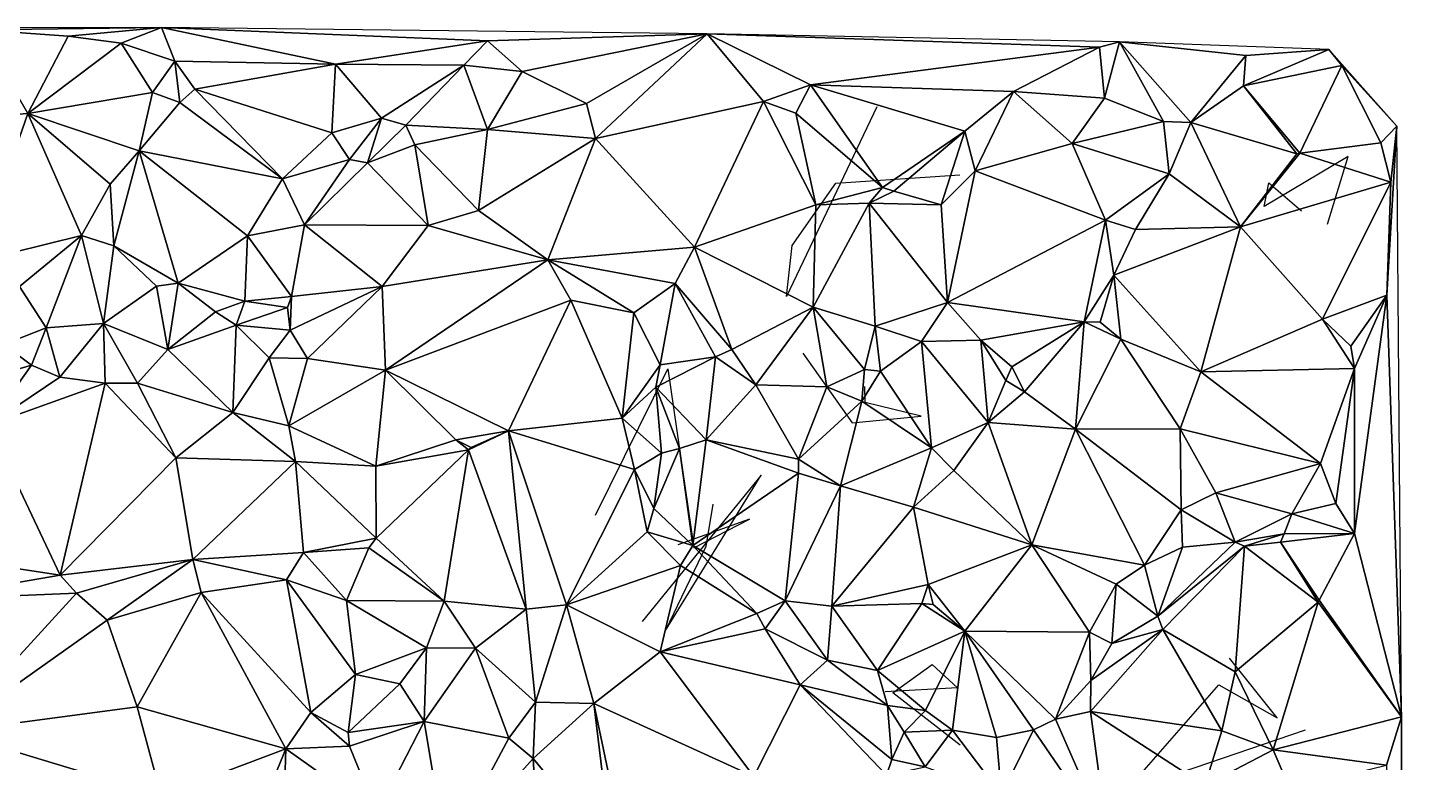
# Model space of a CAD drawing. Header units: metres. Extents: x -15.5 to 15, y -15.7 to 15.
# Drawn here: x 1.36 to 15, y 7.73 to 14.99 of the extents above; entities that cross this region are included whole.
import ezdxf

# ---------------------------------------------------------------- set-up
doc = ezdxf.new("R2010")
doc.units = ezdxf.units.M
doc.layers.add('CRACKS', color=1, linetype='Continuous')
doc.layers.add('STREET_MESH', color=7, linetype='Continuous')

msp = doc.modelspace()

# ---------------------------------------------------------------- linework, layer by layer
at = {"layer": 'CRACKS'}
for points in [[(9.744, 14.206, 0.1), (8.853, 12.334, 0.1), (8.91, 12.837, 0.1), (9.34, 13.451, 0.1), (10.564, 13.536, 0.1)], [(14.196, 13.048, 0.1), (14.401, 13.716, 0.1), (13.572, 13.223, 0.1), (13.617, 13.456, 0.1), (13.941, 13.18, 0.1)], [(9.014, 11.773, 0.1), (9.503, 11.083, 0.1), (10.183, 11.15, 0.1), (9.629, 11.286, 0.1), (9.628, 11.442, 0.1)], [(6.965, 10.172, 0.1), (7.681, 11.617, 0.1), (7.937, 9.85, 0.1), (8.487, 10.133, 0.1), (7.779, 9.878, 0.1)], [(8.126, 10.281, 0.1), (8.055, 9.861, 0.1), (7.659, 9.031, 0.1), (8.604, 10.566, 0.1), (7.428, 9.122, 0.1)], [(13.977, 8.047, 0.1), (12.201, 7.443, 0.1), (13.125, 8.497, 0.1), (13.699, 8.169, 0.1), (13.229, 8.758, 0.1)], [(10.568, 7.901, 0.1), (9.903, 8.417, 0.1), (10.292, 8.697, 0.1), (10.542, 8.466, 0.1), (9.827, 8.426, 0.1)]]:
    msp.add_polyline3d(points, dxfattribs=at)
at = {"layer": 'STREET_MESH'}
for points in [[(-6.72, 14.978), (0.881, 14.967), (2.679, 14.99)], [(0.881, 14.967), (1.757, 14.904), (2.679, 14.99)], [(1.358, 14.141), (1.757, 14.904), (0.881, 14.967)], [(0.947, 14.111), (1.358, 14.141), (0.881, 14.967)], [(1.757, 14.904), (1.358, 14.141), (2.28, 14.836)], [(1.757, 14.904), (2.28, 14.836), (2.679, 14.99)], [(2.28, 14.836), (2.812, 14.658), (2.679, 14.99)], [(2.812, 14.658), (4.398, 14.627), (2.679, 14.99)], [(4.398, 14.627), (5.898, 14.859), (2.679, 14.99)], [(5.898, 14.859), (8.07, 14.928), (2.679, 14.99)], [(5.898, 14.859), (6.241, 14.557), (8.07, 14.928)], [(6.241, 14.557), (6.876, 14.239), (8.07, 14.928)], [(8.07, 14.928), (6.876, 14.239), (6.966, 13.895)], [(8.626, 14.259), (8.07, 14.928), (6.966, 13.895)], [(11.945, 14.796), (8.07, 14.928), (9.09, 14.425)], [(8.07, 14.928), (8.626, 14.259), (9.09, 14.425)], [(11.945, 14.796), (12.143, 14.848), (8.07, 14.928)], [(1.358, 14.141), (2.59, 14.348), (2.28, 14.836)], [(2.28, 14.836), (2.59, 14.348), (2.812, 14.658)], [(5.665, 14.617), (5.898, 14.859), (4.398, 14.627)], [(6.241, 14.557), (5.898, 14.859), (5.665, 14.617)], [(11.094, 14.36), (11.945, 14.796), (9.09, 14.425)], [(11.945, 14.796), (11.094, 14.36), (11.994, 14.293)], [(12.143, 14.848), (11.945, 14.796), (11.994, 14.293)], [(12.577, 14.061), (12.143, 14.848), (11.994, 14.293)], [(12.143, 14.848), (13.39, 14.715), (14.212, 14.774)], [(13.39, 14.715), (12.143, 14.848), (12.849, 14.052)], [(12.143, 14.848), (12.577, 14.061), (12.849, 14.052)], [(13.368, 14.415), (14.34, 14.615), (14.212, 14.774)], [(13.39, 14.715), (13.368, 14.415), (14.212, 14.774)], [(14.34, 14.615), (14.881, 14.015), (14.212, 14.774)], [(2.59, 14.348), (2.859, 14.249), (2.812, 14.658)], [(2.812, 14.658), (3.008, 14.381), (4.398, 14.627)], [(2.812, 14.658), (2.859, 14.249), (3.008, 14.381)], [(3.008, 14.381), (4.363, 13.951), (4.398, 14.627)], [(4.363, 13.951), (4.852, 14.094), (4.398, 14.627)], [(4.852, 14.094), (5.665, 14.617), (4.398, 14.627)], [(4.852, 14.094), (5.092, 14.026), (5.665, 14.617)], [(5.092, 14.026), (5.898, 13.983), (5.665, 14.617)], [(5.898, 13.983), (6.241, 14.557), (5.665, 14.617)], [(13.368, 14.415), (13.39, 14.715), (12.849, 14.052)], [(13.368, 14.415), (13.924, 13.749), (14.34, 14.615)], [(13.924, 13.749), (14.723, 13.85), (14.34, 14.615)], [(14.34, 14.615), (14.723, 13.85), (14.881, 14.015)], [(6.241, 14.557), (5.898, 13.983), (6.876, 14.239)], [(2.59, 14.348), (1.358, 14.141), (2.457, 13.771)], [(2.859, 14.249), (2.59, 14.348), (2.457, 13.771)], [(2.859, 14.249), (3.873, 13.496), (3.008, 14.381)], [(3.873, 13.496), (4.363, 13.951), (3.008, 14.381)], [(8.626, 14.259), (8.946, 14.143), (9.09, 14.425)], [(8.946, 14.143), (9.803, 13.409), (9.09, 14.425)], [(10.615, 13.965), (11.094, 14.36), (9.09, 14.425)], [(9.803, 13.409), (10.615, 13.965), (9.09, 14.425)], [(11.094, 14.36), (10.615, 13.965), (10.717, 13.576)], [(11.094, 14.36), (10.717, 13.576), (11.676, 13.846)], [(11.994, 14.293), (11.094, 14.36), (11.676, 13.846)], [(13.896, 13.743), (13.368, 14.415), (12.849, 14.052)], [(13.896, 13.743), (13.924, 13.749), (13.368, 14.415)], [(3.873, 13.496), (2.859, 14.249), (2.457, 13.771)], [(6.876, 14.239), (5.898, 13.983), (6.966, 13.895)], [(7.945, 12.819), (8.626, 14.259), (6.966, 13.895)], [(8.626, 14.259), (7.945, 12.819), (9.144, 13.238)], [(8.946, 14.143), (8.626, 14.259), (9.144, 13.238)], [(12.577, 14.061), (11.994, 14.293), (11.676, 13.846)], [(0.849, 12.679), (1.887, 12.936), (1.358, 14.141)], [(0.947, 14.111), (0.849, 12.679), (1.358, 14.141)], [(1.358, 14.141), (2.17, 13.444), (2.457, 13.771)], [(1.887, 12.936), (2.17, 13.444), (1.358, 14.141)], [(4.537, 13.687), (4.852, 14.094), (4.363, 13.951)], [(4.852, 14.094), (4.537, 13.687), (4.714, 13.654)], [(5.092, 14.026), (4.852, 14.094), (4.714, 13.654)], [(9.803, 13.409), (8.946, 14.143), (9.144, 13.238)], [(12.632, 13.545), (12.577, 14.061), (11.676, 13.846)], [(12.577, 14.061), (12.632, 13.545), (12.849, 14.052)], [(12.632, 13.545), (13.339, 13.02), (12.849, 14.052)], [(13.339, 13.02), (13.896, 13.743), (12.849, 14.052)], [(3.873, 13.496), (4.537, 13.687), (4.363, 13.951)], [(5.182, 13.832), (5.092, 14.026), (4.714, 13.654)], [(5.092, 14.026), (5.182, 13.832), (5.898, 13.983)], [(5.898, 13.983), (5.182, 13.832), (5.811, 13.181)], [(5.898, 13.983), (5.811, 13.181), (6.966, 13.895)], [(9.803, 13.409), (9.913, 13.374), (10.615, 13.965)], [(9.913, 13.374), (10.381, 13.238), (10.615, 13.965)], [(10.615, 13.965), (10.381, 13.238), (10.717, 13.576)], [(14.723, 13.85), (14.822, 13.462), (14.881, 14.015)], [(14.785, 12.347), (14.93, 8.181), (14.881, 14.015)], [(14.822, 13.462), (14.785, 12.347), (14.881, 14.015)], [(5.182, 13.832), (4.714, 13.654), (5.314, 13.033)], [(5.811, 13.181), (5.182, 13.832), (5.314, 13.033)], [(5.811, 13.181), (6.496, 12.694), (6.966, 13.895)], [(6.496, 12.694), (7.945, 12.819), (6.966, 13.895)], [(10.717, 13.576), (12.004, 13.088), (11.676, 13.846)], [(12.004, 13.088), (12.632, 13.545), (11.676, 13.846)], [(13.924, 13.749), (14.822, 13.462), (14.723, 13.85)], [(2.17, 13.444), (2.207, 12.835), (2.457, 13.771)], [(2.207, 12.835), (2.845, 12.464), (2.457, 13.771)], [(2.845, 12.464), (3.528, 12.933), (2.457, 13.771)], [(3.528, 12.933), (3.873, 13.496), (2.457, 13.771)], [(4.09, 13.04), (4.537, 13.687), (3.873, 13.496)], [(4.537, 13.687), (4.09, 13.04), (4.714, 13.654)], [(4.714, 13.654), (4.09, 13.04), (5.314, 13.033)], [(13.924, 13.749), (13.896, 13.743), (13.339, 13.02)], [(14.822, 13.462), (13.924, 13.749), (13.339, 13.02)], [(10.381, 13.238), (10.444, 12.272), (10.717, 13.576)], [(10.444, 12.272), (12.004, 13.088), (10.717, 13.576)], [(12.301, 12.994), (12.632, 13.545), (12.004, 13.088)], [(12.632, 13.545), (12.301, 12.994), (13.339, 13.02)], [(2.207, 12.835), (2.17, 13.444), (1.887, 12.936)], [(4.09, 13.04), (3.873, 13.496), (3.528, 12.933)], [(9.67, 13.256), (9.803, 13.409), (9.144, 13.238)], [(9.803, 13.409), (9.67, 13.256), (9.913, 13.374)], [(9.67, 13.256), (10.381, 13.238), (9.913, 13.374)], [(14.149, 12.109), (14.822, 13.462), (13.339, 13.02)], [(14.785, 12.347), (14.822, 13.462), (14.149, 12.109)], [(7.945, 12.819), (9.118, 12.227), (9.144, 13.238)], [(9.118, 12.227), (9.67, 13.256), (9.144, 13.238)], [(9.728, 12.039), (9.67, 13.256), (9.118, 12.227)], [(9.67, 13.256), (9.728, 12.039), (10.444, 12.272)], [(10.381, 13.238), (9.67, 13.256), (10.444, 12.272)], [(6.496, 12.694), (5.811, 13.181), (5.314, 13.033)], [(4.09, 13.04), (3.528, 12.933), (3.964, 12.333)], [(4.858, 12.433), (4.09, 13.04), (3.964, 12.333)], [(4.09, 13.04), (4.858, 12.433), (5.314, 13.033)], [(4.858, 12.433), (6.496, 12.694), (5.314, 13.033)], [(12.004, 13.088), (10.444, 12.272), (11.793, 12.082)], [(12.086, 12.542), (12.004, 13.088), (11.793, 12.082)], [(12.086, 12.542), (12.301, 12.994), (12.004, 13.088)], [(12.086, 12.542), (12.947, 11.59), (13.339, 13.02)], [(12.301, 12.994), (12.086, 12.542), (13.339, 13.02)], [(12.947, 11.59), (14.149, 12.109), (13.339, 13.02)], [(1.887, 12.936), (0.849, 12.679), (1.276, 12.432)], [(1.538, 12.023), (1.887, 12.936), (1.276, 12.432)], [(1.538, 12.023), (2.106, 12.066), (1.887, 12.936)], [(2.106, 12.066), (2.207, 12.835), (1.887, 12.936)], [(2.207, 12.835), (2.106, 12.066), (2.63, 12.434)], [(2.845, 12.464), (2.207, 12.835), (2.63, 12.434)], [(2.845, 12.464), (3.502, 12.286), (3.528, 12.933)], [(3.528, 12.933), (3.502, 12.286), (3.964, 12.333)], [(6.496, 12.694), (4.858, 12.433), (4.893, 11.605)], [(6.496, 12.694), (4.893, 11.605), (6.721, 12.298)], [(7.945, 12.819), (6.496, 12.694), (7.752, 12.461)], [(7.346, 12.17), (6.496, 12.694), (6.721, 12.298)], [(6.496, 12.694), (7.346, 12.17), (7.752, 12.461)], [(7.945, 12.819), (7.752, 12.461), (8.313, 11.809)], [(9.118, 12.227), (7.945, 12.819), (8.313, 11.809)], [(1.121, 11.859), (1.538, 12.023), (1.276, 12.432)], [(2.106, 12.066), (2.741, 11.809), (2.63, 12.434)], [(2.741, 11.809), (2.845, 12.464), (2.63, 12.434)], [(2.741, 11.809), (3.211, 12.18), (2.845, 12.464)], [(3.211, 12.18), (3.502, 12.286), (2.845, 12.464)], [(3.951, 12), (4.858, 12.433), (3.964, 12.333)], [(3.951, 12), (4.122, 11.721), (4.858, 12.433)], [(4.858, 12.433), (4.122, 11.721), (4.893, 11.605)], [(7.346, 12.17), (7.606, 11.656), (7.752, 12.461)], [(7.606, 11.656), (8.152, 11.737), (7.752, 12.461)], [(7.752, 12.461), (8.152, 11.737), (8.313, 11.809)], [(11.951, 12.078), (12.086, 12.542), (11.793, 12.082)], [(11.951, 12.078), (12.155, 11.912), (12.086, 12.542)], [(12.086, 12.542), (12.155, 11.912), (12.947, 11.59)], [(3.502, 12.286), (3.211, 12.18), (3.416, 12.048)], [(3.925, 12.224), (3.502, 12.286), (3.416, 12.048)], [(3.502, 12.286), (3.925, 12.224), (3.964, 12.333)], [(3.925, 12.224), (3.951, 12), (3.964, 12.333)], [(6.721, 12.298), (4.893, 11.605), (6.107, 11.004)], [(7.228, 11.132), (6.721, 12.298), (6.107, 11.004)], [(7.228, 11.132), (7.346, 12.17), (6.721, 12.298)], [(14.429, 11.843), (14.785, 12.347), (14.149, 12.109)], [(14.785, 12.347), (14.429, 11.843), (14.464, 11.621)], [(14.785, 12.347), (14.463, 9.992), (14.93, 8.181)], [(14.463, 9.992), (14.785, 12.347), (14.464, 11.621)], [(3.211, 12.18), (2.741, 11.809), (3.416, 12.048)], [(3.951, 12), (3.925, 12.224), (3.416, 12.048)], [(7.606, 11.656), (7.346, 12.17), (7.228, 11.132)], [(8.551, 11.46), (9.118, 12.227), (8.313, 11.809)], [(8.551, 11.46), (9.253, 11.44), (9.118, 12.227)], [(9.253, 11.44), (9.624, 11.61), (9.118, 12.227)], [(9.624, 11.61), (9.728, 12.039), (9.118, 12.227)], [(9.728, 12.039), (10.187, 11.887), (10.444, 12.272)], [(10.187, 11.887), (10.774, 11.901), (10.444, 12.272)], [(10.444, 12.272), (10.774, 11.901), (11.793, 12.082)], [(1.538, 12.023), (1.121, 11.859), (1.395, 11.655)], [(1.673, 11.537), (1.538, 12.023), (1.395, 11.655)], [(1.538, 12.023), (1.673, 11.537), (2.106, 12.066)], [(2.106, 12.066), (1.673, 11.537), (2.121, 11.475)], [(2.106, 12.066), (2.121, 11.475), (2.442, 11.477)], [(2.741, 11.809), (2.106, 12.066), (2.442, 11.477)], [(2.741, 11.809), (3.383, 11.187), (3.416, 12.048)], [(3.383, 11.187), (3.743, 11.726), (3.416, 12.048)], [(3.743, 11.726), (3.951, 12), (3.416, 12.048)], [(9.728, 12.039), (9.624, 11.61), (9.781, 11.595)], [(10.187, 11.887), (9.728, 12.039), (9.781, 11.595)], [(10.774, 11.901), (11.079, 11.639), (11.793, 12.082)], [(11.079, 11.639), (11.205, 11.39), (11.793, 12.082)], [(11.205, 11.39), (11.707, 11.021), (11.793, 12.082)], [(11.707, 11.021), (12.155, 11.912), (11.793, 12.082)], [(12.155, 11.912), (11.951, 12.078), (11.793, 12.082)], [(14.464, 11.621), (14.149, 12.109), (12.947, 11.59)], [(14.429, 11.843), (14.149, 12.109), (14.464, 11.621)], [(3.951, 12), (3.743, 11.726), (4.122, 11.721)], [(10.284, 10.839), (10.187, 11.887), (9.781, 11.595)], [(10.774, 11.901), (10.187, 11.887), (10.846, 11.087)], [(10.187, 11.887), (10.284, 10.839), (10.846, 11.087)], [(11.02, 11.504), (10.774, 11.901), (10.846, 11.087)], [(10.774, 11.901), (11.02, 11.504), (11.079, 11.639)], [(12.155, 11.912), (11.707, 11.021), (12.743, 11.025)], [(12.155, 11.912), (12.743, 11.025), (12.947, 11.59)], [(1.121, 11.859), (0.73, 11.46), (1.395, 11.655)], [(3.383, 11.187), (2.741, 11.809), (2.442, 11.477)], [(7.561, 11.437), (8.059, 10.916), (8.152, 11.737)], [(7.606, 11.656), (7.561, 11.437), (8.152, 11.737)], [(8.152, 11.737), (8.059, 10.916), (8.551, 11.46)], [(8.152, 11.737), (8.551, 11.46), (8.313, 11.809)], [(1.395, 11.655), (0.73, 11.46), (0.972, 11.064)], [(1.673, 11.537), (1.395, 11.655), (0.972, 11.064)], [(3.743, 11.726), (3.383, 11.187), (3.935, 11.056)], [(4.122, 11.721), (3.743, 11.726), (3.935, 11.056)], [(4.122, 11.721), (3.935, 11.056), (4.893, 11.605)], [(4.893, 11.605), (3.935, 11.056), (4.796, 10.657)], [(5.585, 10.918), (4.893, 11.605), (4.796, 10.657)], [(4.893, 11.605), (5.585, 10.918), (6.107, 11.004)], [(7.561, 11.437), (7.606, 11.656), (7.228, 11.132)], [(9.624, 11.61), (9.253, 11.44), (9.598, 11.299)], [(9.781, 11.595), (9.624, 11.61), (9.598, 11.299)], [(10.284, 10.839), (9.781, 11.595), (9.598, 11.299)], [(11.02, 11.504), (11.205, 11.39), (11.079, 11.639)], [(14.127, 10.684), (14.464, 11.621), (12.947, 11.59)], [(14.127, 10.684), (14.279, 10.287), (14.464, 11.621)], [(14.279, 10.287), (14.463, 9.992), (14.464, 11.621)], [(1.673, 11.537), (0.972, 11.064), (2.121, 11.475)], [(0.972, 11.064), (1.678, 9.579), (2.121, 11.475)], [(2.121, 11.475), (1.678, 9.579), (2.821, 10.739)], [(2.121, 11.475), (2.821, 10.739), (2.442, 11.477)], [(2.821, 10.739), (3.383, 11.187), (2.442, 11.477)], [(8.551, 11.46), (8.059, 10.916), (8.97, 10.725)], [(9.253, 11.44), (8.551, 11.46), (8.97, 10.725)], [(11.205, 11.39), (11.02, 11.504), (10.846, 11.087)], [(12.743, 11.025), (14.127, 10.684), (12.947, 11.59)], [(7.617, 10.786), (7.561, 11.437), (7.228, 11.132)], [(7.797, 10.831), (8.059, 10.916), (7.561, 11.437)], [(7.617, 10.786), (7.797, 10.831), (7.561, 11.437)], [(9.253, 11.44), (8.97, 10.725), (9.598, 11.299)], [(11.707, 11.021), (11.205, 11.39), (10.846, 11.087)], [(4.002, 10.704), (3.383, 11.187), (2.821, 10.739)], [(3.383, 11.187), (4.002, 10.704), (3.935, 11.056)], [(8.97, 10.725), (9.386, 10.463), (9.598, 11.299)], [(9.386, 10.463), (10.284, 10.839), (9.598, 11.299)], [(0.512, 9.757), (1.678, 9.579), (0.972, 11.064)], [(3.935, 11.056), (4.002, 10.704), (4.796, 10.657)], [(7.351, 10.624), (7.228, 11.132), (6.107, 11.004)], [(7.351, 10.624), (7.617, 10.786), (7.228, 11.132)], [(10.284, 10.839), (10.505, 10.612), (10.846, 11.087)], [(10.846, 11.087), (10.505, 10.612), (11.277, 9.878)], [(11.707, 11.021), (10.846, 11.087), (11.277, 9.878)], [(5.712, 10.818), (5.585, 10.918), (4.796, 10.657)], [(5.585, 10.918), (5.739, 10.84), (6.107, 11.004)], [(5.712, 10.818), (5.739, 10.84), (5.585, 10.918)], [(5.712, 10.818), (6.28, 9.243), (6.107, 11.004)], [(5.739, 10.84), (5.712, 10.818), (6.107, 11.004)], [(6.28, 9.243), (6.679, 9.287), (6.107, 11.004)], [(6.679, 9.287), (7.351, 10.624), (6.107, 11.004)], [(8.059, 10.916), (7.797, 10.831), (7.929, 9.871)], [(8.97, 10.587), (8.059, 10.916), (7.929, 9.871)], [(8.059, 10.916), (8.97, 10.587), (8.97, 10.725)], [(12.388, 9.679), (11.707, 11.021), (11.277, 9.878)], [(12.743, 11.025), (11.707, 11.021), (12.753, 10.226)], [(11.707, 11.021), (12.388, 9.679), (12.753, 10.226)], [(13.095, 10.394), (12.743, 11.025), (12.753, 10.226)], [(13.095, 10.394), (14.127, 10.684), (12.743, 11.025)], [(4.8, 9.946), (5.712, 10.818), (4.796, 10.657)], [(5.712, 10.818), (4.8, 9.946), (5.471, 9.324)], [(6.28, 9.243), (5.712, 10.818), (5.471, 9.324)], [(7.617, 10.786), (7.351, 10.624), (7.543, 10.239)], [(7.797, 10.831), (7.543, 10.239), (7.929, 9.871)], [(7.797, 10.831), (7.617, 10.786), (7.543, 10.239)], [(10.284, 10.839), (9.386, 10.463), (10.107, 10.25)], [(10.505, 10.612), (10.284, 10.839), (10.107, 10.25)], [(2.821, 10.739), (1.678, 9.579), (2.987, 9.734)], [(4.002, 10.704), (2.821, 10.739), (2.987, 9.734)], [(4.081, 9.802), (4.002, 10.704), (2.987, 9.734)], [(4.002, 10.704), (4.8, 9.946), (4.796, 10.657)], [(4.8, 9.946), (4.002, 10.704), (4.081, 9.802)], [(8.97, 10.587), (9.386, 10.463), (8.97, 10.725)], [(13.095, 10.394), (13.844, 10.185), (14.127, 10.684)], [(13.844, 10.185), (14.279, 10.287), (14.127, 10.684)], [(7.478, 10.006), (7.351, 10.624), (6.679, 9.287)], [(7.543, 10.239), (7.351, 10.624), (7.478, 10.006)], [(8.84, 9.327), (8.97, 10.587), (7.929, 9.871)], [(9.386, 10.463), (8.97, 10.587), (8.84, 9.327)], [(11.277, 9.878), (10.505, 10.612), (10.107, 10.25)], [(9.386, 10.463), (8.84, 9.327), (9.3, 9.272)], [(10.107, 10.25), (9.386, 10.463), (9.3, 9.272)], [(13.286, 9.907), (13.095, 10.394), (12.753, 10.226)], [(13.286, 9.907), (13.844, 10.185), (13.095, 10.394)], [(7.543, 10.239), (7.478, 10.006), (7.929, 9.871)], [(10.252, 9.487), (10.107, 10.25), (9.3, 9.272)], [(10.252, 9.487), (11.277, 9.878), (10.107, 10.25)], [(14.279, 10.287), (13.844, 10.185), (14.463, 9.992)], [(12.388, 9.679), (12.765, 9.856), (12.753, 10.226)], [(12.765, 9.856), (13.286, 9.907), (12.753, 10.226)], [(13.286, 9.907), (13.768, 9.988), (13.844, 10.185)], [(13.844, 10.185), (13.768, 9.988), (14.463, 9.992)], [(7.806, 9.674), (7.478, 10.006), (6.679, 9.287)], [(7.478, 10.006), (7.806, 9.674), (7.929, 9.871)], [(13.768, 9.988), (13.286, 9.907), (13.377, 9.865)], [(13.732, 9.904), (13.768, 9.988), (13.377, 9.865)], [(13.732, 9.904), (14.115, 9.333), (14.463, 9.992)], [(13.768, 9.988), (13.732, 9.904), (14.463, 9.992)], [(14.463, 9.992), (14.115, 9.333), (14.93, 8.181)], [(4.727, 9.85), (4.8, 9.946), (4.081, 9.802)], [(4.506, 9.33), (4.727, 9.85), (4.081, 9.802)], [(4.727, 9.85), (4.506, 9.33), (5.471, 9.324)], [(4.8, 9.946), (4.727, 9.85), (5.471, 9.324)], [(7.806, 9.674), (8.561, 9.202), (7.929, 9.871)], [(8.561, 9.202), (8.84, 9.327), (7.929, 9.871)], [(10.252, 9.487), (10.614, 9.027), (11.277, 9.878)], [(10.614, 9.027), (11.847, 9.017), (11.277, 9.878)], [(12.109, 9.49), (12.388, 9.679), (11.277, 9.878)], [(11.847, 9.017), (12.109, 9.49), (11.277, 9.878)], [(12.388, 9.679), (12.522, 9.175), (12.765, 9.856)], [(13.286, 9.907), (12.522, 9.175), (13.377, 9.865)], [(12.522, 9.175), (13.286, 9.907), (12.765, 9.856)], [(13.377, 9.865), (12.522, 9.175), (12.572, 9.041)], [(13.285, 8.624), (13.377, 9.865), (12.572, 9.041)], [(13.377, 9.865), (13.285, 8.624), (14.104, 9.311)], [(13.732, 9.904), (13.377, 9.865), (14.104, 9.311)], [(14.115, 9.333), (13.732, 9.904), (14.104, 9.311)], [(0.512, 9.757), (0.257, 9.335), (1.678, 9.579)], [(1.678, 9.579), (1.838, 9.4), (2.987, 9.734)], [(1.838, 9.4), (2.141, 9.134), (2.987, 9.734)], [(2.141, 9.134), (3.07, 9.408), (2.987, 9.734)], [(3.914, 9.533), (4.081, 9.802), (2.987, 9.734)], [(3.07, 9.408), (3.914, 9.533), (2.987, 9.734)], [(3.914, 9.533), (4.506, 9.33), (4.081, 9.802)], [(0.257, 9.335), (1.838, 9.4), (1.678, 9.579)], [(7.606, 8.823), (7.806, 9.674), (6.679, 9.287)], [(7.806, 9.674), (7.606, 8.823), (8.561, 9.202)], [(12.522, 9.175), (12.388, 9.679), (12.109, 9.49)], [(4.154, 8.221), (3.914, 9.533), (3.07, 9.408)], [(4.596, 8.598), (4.506, 9.33), (3.914, 9.533)], [(4.154, 8.221), (4.596, 8.598), (3.914, 9.533)], [(10.189, 9.3), (10.252, 9.487), (9.3, 9.272)], [(10.252, 9.487), (10.189, 9.3), (10.301, 9.289)], [(10.614, 9.027), (10.252, 9.487), (10.301, 9.289)], [(11.847, 9.017), (12.067, 8.905), (12.109, 9.49)], [(12.067, 8.905), (12.522, 9.175), (12.109, 9.49)], [(0.257, 9.335), (0.585, 8.03), (1.838, 9.4)], [(1.838, 9.4), (0.585, 8.03), (2.141, 9.134)], [(2.141, 9.134), (2.439, 8.278), (3.07, 9.408)], [(2.439, 8.278), (3.908, 7.864), (3.07, 9.408)], [(3.908, 7.864), (4.154, 8.221), (3.07, 9.408)], [(4.506, 9.33), (5.297, 8.861), (5.471, 9.324)], [(5.297, 8.861), (4.506, 9.33), (4.596, 8.598)], [(5.297, 8.861), (5.782, 8.857), (5.471, 9.324)], [(5.782, 8.857), (6.28, 9.243), (5.471, 9.324)], [(6.28, 9.243), (6.372, 8.324), (6.679, 9.287)], [(6.679, 9.287), (6.372, 8.324), (6.95, 8.31)], [(7.606, 8.823), (6.679, 9.287), (6.95, 8.31)], [(8.642, 9.05), (8.84, 9.327), (8.561, 9.202)], [(8.642, 9.05), (9.257, 8.74), (8.84, 9.327)], [(8.84, 9.327), (9.257, 8.74), (9.3, 9.272)], [(9.752, 8.636), (10.189, 9.3), (9.3, 9.272)], [(9.752, 8.636), (10.614, 9.027), (10.189, 9.3)], [(10.189, 9.3), (10.614, 9.027), (10.301, 9.289)], [(14.104, 9.311), (13.285, 8.624), (13.66, 7.854)], [(14.104, 9.311), (13.66, 7.854), (14.93, 8.181)], [(14.115, 9.333), (14.104, 9.311), (14.93, 8.181)], [(5.782, 8.857), (6.372, 8.324), (6.28, 9.243)], [(7.606, 8.823), (8.642, 9.05), (8.561, 9.202)], [(9.257, 8.74), (9.752, 8.636), (9.3, 9.272)], [(12.522, 9.175), (12.067, 8.905), (12.572, 9.041)], [(0.585, 8.03), (2.439, 8.278), (2.141, 9.134)], [(8.988, 8.497), (8.642, 9.05), (7.606, 8.823)], [(8.642, 9.05), (8.988, 8.497), (9.257, 8.74)], [(9.752, 8.636), (10.227, 8.241), (10.614, 9.027)], [(10.227, 8.241), (10.494, 8.047), (10.614, 9.027)], [(10.494, 8.047), (10.929, 7.976), (10.614, 9.027)], [(11.512, 8.155), (10.614, 9.027), (11.294, 8.052)], [(11.512, 8.155), (11.847, 9.017), (10.614, 9.027)], [(10.614, 9.027), (10.929, 7.976), (11.294, 8.052)], [(11.847, 9.017), (11.512, 8.155), (11.86, 8.539)], [(12.067, 8.905), (11.847, 9.017), (11.86, 8.539)], [(11.856, 8.233), (13.152, 8.042), (12.572, 9.041)], [(11.86, 8.539), (11.856, 8.233), (12.572, 9.041)], [(12.067, 8.905), (11.86, 8.539), (12.572, 9.041)], [(13.152, 8.042), (13.285, 8.624), (12.572, 9.041)], [(5.034, 8.505), (5.297, 8.861), (4.596, 8.598)], [(5.297, 8.861), (5.034, 8.505), (5.274, 8.132)], [(5.782, 8.857), (5.297, 8.861), (5.274, 8.132)], [(5.782, 8.857), (5.274, 8.132), (6.111, 7.969)], [(6.372, 8.324), (5.782, 8.857), (6.111, 7.969)], [(8.531, 7.59), (7.606, 8.823), (6.95, 8.31)], [(8.531, 7.59), (8.988, 8.497), (7.606, 8.823)], [(8.988, 8.497), (9.852, 8.292), (9.257, 8.74)], [(9.852, 8.292), (9.752, 8.636), (9.257, 8.74)], [(4.154, 8.221), (4.524, 8.024), (4.596, 8.598)], [(4.524, 8.024), (5.034, 8.505), (4.596, 8.598)], [(10.227, 8.241), (9.752, 8.636), (9.852, 8.292)], [(13.285, 8.624), (13.152, 8.042), (13.66, 7.854)], [(5.034, 8.505), (4.524, 8.024), (5.274, 8.132)], [(9.84, 7.602), (8.988, 8.497), (8.531, 7.59)], [(9.84, 7.602), (9.895, 7.757), (8.988, 8.497)], [(9.895, 7.757), (9.852, 8.292), (8.988, 8.497)], [(11.512, 8.155), (11.856, 8.233), (11.86, 8.539)], [(6.352, 7.769), (6.372, 8.324), (6.111, 7.969)], [(6.372, 8.324), (6.352, 7.769), (6.95, 8.31)], [(2.439, 8.278), (0.585, 8.03), (2.676, 7.398)], [(3.908, 7.864), (2.439, 8.278), (2.676, 7.398)], [(4.154, 8.221), (3.908, 7.864), (4.537, 7.891)], [(4.524, 8.024), (4.154, 8.221), (4.537, 7.891)], [(6.352, 7.769), (7.132, 6.819), (6.95, 8.31)], [(7.132, 6.819), (7.269, 6.79), (6.95, 8.31)], [(7.269, 6.79), (8.531, 7.59), (6.95, 8.31)], [(9.895, 7.757), (10.014, 8.027), (9.852, 8.292)], [(10.014, 8.027), (10.227, 8.241), (9.852, 8.292)], [(10.227, 8.241), (10.014, 8.027), (10.494, 8.047)], [(11.856, 8.233), (11.512, 8.155), (12.023, 6.985)], [(11.856, 8.233), (12.986, 7.502), (13.152, 8.042)], [(12.986, 7.502), (11.856, 8.233), (12.023, 6.985)], [(4.524, 8.024), (4.537, 7.891), (5.274, 8.132)], [(5.274, 8.132), (4.537, 7.891), (4.807, 7.226)], [(5.274, 8.132), (4.807, 7.226), (5.495, 6.815)], [(6.111, 7.969), (5.274, 8.132), (5.495, 6.815)], [(10.929, 7.976), (10.977, 7.41), (11.294, 8.052)], [(10.977, 7.41), (12.023, 6.985), (11.294, 8.052)], [(12.023, 6.985), (11.512, 8.155), (11.294, 8.052)], [(13.66, 7.854), (14.781, 7.701), (14.93, 8.181)], [(14.93, 8.181), (14.781, 7.701), (14.937, 3.444)], [(14.93, 8.181), (14.937, 3.444), (14.997, -6.924)], [(0.585, 8.03), (1.06, 6.474), (2.676, 7.398)], [(6.352, 7.769), (6.111, 7.969), (5.495, 6.815)], [(10.224, 7.686), (10.014, 8.027), (9.895, 7.757)], [(10.014, 8.027), (10.224, 7.686), (10.494, 8.047)], [(10.494, 8.047), (10.224, 7.686), (10.977, 7.41)], [(10.929, 7.976), (10.494, 8.047), (10.977, 7.41)], [(13.152, 8.042), (12.986, 7.502), (13.66, 7.854)], [(3.519, 6.916), (3.908, 7.864), (2.676, 7.398)], [(3.908, 7.864), (3.519, 6.916), (3.874, 6.811)], [(4.807, 7.226), (3.908, 7.864), (3.874, 6.811)], [(4.537, 7.891), (3.908, 7.864), (4.807, 7.226)], [(13.66, 7.854), (12.986, 7.502), (13.827, 7.467)], [(13.66, 7.854), (13.827, 7.467), (14.781, 7.701)], [(6.429, 6.408), (6.352, 7.769), (5.495, 6.815)], [(6.352, 7.769), (6.429, 6.408), (7.132, 6.819)], [(10.224, 7.686), (9.895, 7.757), (9.84, 7.602)]]:
    msp.add_3dface(points, dxfattribs=at)

doc.saveas('drawing.dxf')
